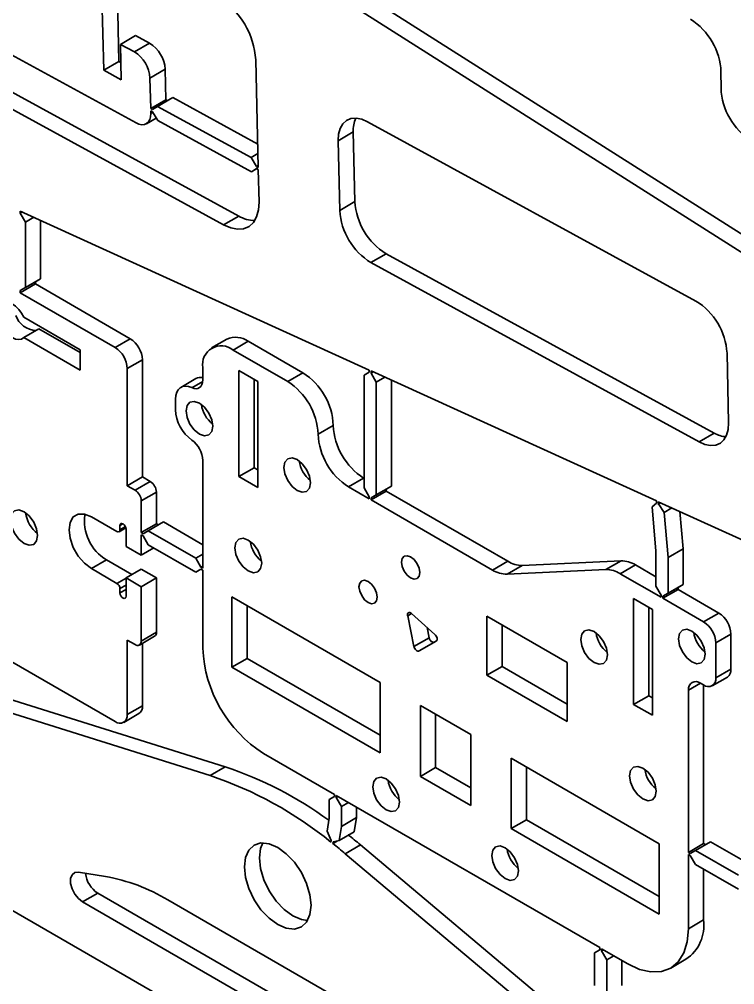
# Model space of a CAD drawing. Header units: millimetres. Extents: x 0 to 415, y 0 to 292.
# Drawn here: x 344.14 to 352.47, y 116.66 to 127.9 of the extents above; entities that cross this region are included whole.
import ezdxf

# ---------------------------------------------------------------- set-up
doc = ezdxf.new("R2010")
doc.units = ezdxf.units.MM

# ---------------------------------------------------------------- blocks, each defined once
blk = doc.blocks.new('SE87')
at = {"color": 7, "linetype": 'Continuous', "lineweight": 35}
for p, q in [((344.733, 117.898), (344.75, 117.942)), ((344.733, 117.842), (344.733, 117.898)), ((344.75, 117.942), (344.782, 117.967)), ((344.782, 117.967), (344.824, 117.971)), ((344.75, 117.779), (344.733, 117.842)), ((344.782, 117.717), (344.75, 117.779)), ((344.824, 117.664), (344.782, 117.717)), ((344.873, 117.626), (344.824, 117.664))]:
    blk.add_line(p, q, dxfattribs=at)
blk = doc.blocks.new('SE86')
blk.add_blockref('SE87', (0, 0))
blk = doc.blocks.new('SE147')
at = {"color": 7, "linetype": 'Continuous', "lineweight": 35}
for p, q in [((346.809, 118.23), (346.77, 118.144)), ((346.871, 118.287), (346.809, 118.23)), ((346.951, 118.312), (346.871, 118.287)), ((347.045, 118.303), (346.951, 118.312)), ((347.146, 118.26), (347.045, 118.303)), ((347.246, 118.187), (347.146, 118.26)), ((346.77, 118.144), (346.757, 118.036)), ((347.34, 118.088), (347.246, 118.187)), ((346.757, 118.036), (346.77, 117.912)), ((347.421, 117.97), (347.34, 118.088)), ((346.77, 117.912), (346.809, 117.781)), ((347.482, 117.841), (347.421, 117.97)), ((346.809, 117.781), (346.871, 117.652)), ((347.521, 117.71), (347.482, 117.841)), ((346.871, 117.652), (346.951, 117.534)), ((347.534, 117.587), (347.521, 117.71)), ((347.521, 117.478), (347.534, 117.587)), ((346.951, 117.534), (347.045, 117.435)), ((347.045, 117.435), (347.146, 117.362)), ((347.482, 117.392), (347.521, 117.478)), ((347.146, 117.362), (347.246, 117.319)), ((347.246, 117.319), (347.34, 117.31)), ((347.34, 117.31), (347.421, 117.335)), ((347.421, 117.335), (347.482, 117.392))]:
    blk.add_line(p, q, dxfattribs=at)
blk = doc.blocks.new('SE146')
blk.add_blockref('SE147', (0, 0))
blk = doc.blocks.new('SE307')
at = {"color": 7, "linetype": 'Continuous', "lineweight": 35}
for p, q in [((343.945, 124.605), (343.918, 124.588)), ((343.978, 124.61), (343.945, 124.605)), ((344.015, 124.604), (343.978, 124.61)), ((344.053, 124.587), (344.015, 124.604)), ((344.092, 124.56), (344.053, 124.587)), ((344.129, 124.523), (344.092, 124.56)), ((344.162, 124.48), (344.129, 124.523)), ((344.189, 124.432), (344.162, 124.48))]:
    blk.add_line(p, q, dxfattribs=at)
blk = doc.blocks.new('SE306')
blk.add_blockref('SE307', (0, 0))
blk = doc.blocks.new('SE309')
at = {"color": 7, "linetype": 'Continuous', "lineweight": 35}
for p, q in [((343.918, 124.351), (343.945, 124.303)), ((343.945, 124.303), (343.978, 124.259)), ((343.978, 124.259), (344.015, 124.223)), ((344.015, 124.223), (344.053, 124.195)), ((344.053, 124.195), (344.092, 124.178)), ((344.092, 124.178), (344.129, 124.172)), ((344.129, 124.172), (344.162, 124.178)), ((344.162, 124.178), (344.189, 124.195))]:
    blk.add_line(p, q, dxfattribs=at)
blk = doc.blocks.new('SE308')
blk.add_blockref('SE309', (0, 0))
blk = doc.blocks.new('SE311')
at = {"color": 7, "linetype": 'Continuous', "lineweight": 35}
for p, q in [((344.079, 122.178), (344.044, 122.138)), ((344.13, 122.188), (344.079, 122.178)), ((344.191, 122.167), (344.13, 122.188)), ((344.252, 122.118), (344.191, 122.167)), ((344.044, 122.138), (344.032, 122.075)), ((344.032, 122.075), (344.044, 121.997)), ((344.304, 122.048), (344.252, 122.118)), ((344.338, 121.968), (344.304, 122.048)), ((344.044, 121.997), (344.079, 121.918)), ((344.35, 121.891), (344.338, 121.968)), ((344.079, 121.918), (344.13, 121.848)), ((344.13, 121.848), (344.191, 121.799)), ((344.304, 121.788), (344.338, 121.828)), ((344.338, 121.828), (344.35, 121.891)), ((344.191, 121.799), (344.252, 121.778)), ((344.252, 121.778), (344.304, 121.788))]:
    blk.add_line(p, q, dxfattribs=at)
blk = doc.blocks.new('SE310')
blk.add_blockref('SE311', (0, 0))
blk = doc.blocks.new('SE351')
at = {"color": 7, "linetype": 'Continuous', "lineweight": 35}
for p, q in [((348.596, 121.623), (348.587, 121.581)), ((348.619, 121.65), (348.596, 121.623)), ((348.653, 121.656), (348.619, 121.65)), ((348.694, 121.642), (348.653, 121.656)), ((348.734, 121.61), (348.694, 121.642)), ((348.769, 121.563), (348.734, 121.61)), ((348.587, 121.581), (348.596, 121.53)), ((348.596, 121.53), (348.619, 121.477)), ((348.619, 121.477), (348.653, 121.43)), ((348.792, 121.51), (348.769, 121.563)), ((348.8, 121.459), (348.792, 121.51)), ((348.653, 121.43), (348.694, 121.397)), ((348.694, 121.397), (348.734, 121.383)), ((348.734, 121.383), (348.769, 121.39)), ((348.769, 121.39), (348.792, 121.416)), ((348.792, 121.416), (348.8, 121.459))]:
    blk.add_line(p, q, dxfattribs=at)
blk = doc.blocks.new('SE350')
blk.add_blockref('SE351', (0, 0))
blk = doc.blocks.new('SE353')
at = {"color": 7, "linetype": 'Continuous', "lineweight": 35}
for p, q in [((348.124, 121.364), (348.101, 121.337)), ((348.158, 121.371), (348.124, 121.364)), ((348.199, 121.356), (348.158, 121.371)), ((348.101, 121.337), (348.092, 121.295)), ((348.092, 121.295), (348.101, 121.244)), ((348.239, 121.324), (348.199, 121.356)), ((348.274, 121.277), (348.239, 121.324)), ((348.297, 121.224), (348.274, 121.277)), ((348.101, 121.244), (348.124, 121.191)), ((348.124, 121.191), (348.158, 121.144)), ((348.158, 121.144), (348.199, 121.112)), ((348.305, 121.173), (348.297, 121.224)), ((348.297, 121.131), (348.305, 121.173)), ((348.199, 121.112), (348.239, 121.097)), ((348.239, 121.097), (348.274, 121.104)), ((348.274, 121.104), (348.297, 121.131))]:
    blk.add_line(p, q, dxfattribs=at)
blk = doc.blocks.new('SE352')
blk.add_blockref('SE353', (0, 0))
blk = doc.blocks.new('SE355')
at = {"color": 7, "linetype": 'Continuous', "lineweight": 35}
for p, q in [((348.984, 120.731), (348.976, 120.74)), ((348.992, 120.72), (348.984, 120.731)), ((348.997, 120.709), (348.992, 120.72)), ((349.001, 120.697), (348.997, 120.709)), ((349.002, 120.686), (349.001, 120.697)), ((348.992, 120.663), (348.997, 120.668)), ((348.997, 120.668), (349.001, 120.676)), ((349.001, 120.676), (349.002, 120.686))]:
    blk.add_line(p, q, dxfattribs=at)
blk = doc.blocks.new('SE354')
blk.add_blockref('SE355', (0, 0))
blk = doc.blocks.new('SE357')
at = {"color": 7, "linetype": 'Continuous', "lineweight": 35}
for p, q in [((348.659, 120.979), (348.658, 120.969)), ((348.658, 120.969), (348.659, 120.957)), ((348.663, 120.986), (348.659, 120.979)), ((348.669, 120.992), (348.663, 120.986)), ((348.676, 120.994), (348.669, 120.992)), ((348.684, 120.993), (348.676, 120.994)), ((348.694, 120.989), (348.684, 120.993)), ((348.703, 120.982), (348.694, 120.989))]:
    blk.add_line(p, q, dxfattribs=at)
blk = doc.blocks.new('SE356')
blk.add_blockref('SE357', (0, 0))
blk = doc.blocks.new('SE359')
at = {"color": 7, "linetype": 'Continuous', "lineweight": 35}
for p, q in [((348.733, 120.6), (348.736, 120.588)), ((348.736, 120.588), (348.742, 120.576)), ((348.742, 120.576), (348.749, 120.565)), ((348.749, 120.565), (348.758, 120.556)), ((348.758, 120.556), (348.767, 120.55)), ((348.767, 120.55), (348.776, 120.546)), ((348.776, 120.546), (348.784, 120.545)), ((348.784, 120.545), (348.792, 120.547))]:
    blk.add_line(p, q, dxfattribs=at)
blk = doc.blocks.new('SE358')
blk.add_blockref('SE359', (0, 0))
blk = doc.blocks.new('SE361')
at = {"color": 7, "linetype": 'Continuous', "lineweight": 35}
for p, q in [((346.078, 123.341), (346.09, 123.403)), ((346.09, 123.403), (346.124, 123.442)), ((346.124, 123.442), (346.174, 123.452)), ((346.174, 123.452), (346.234, 123.431)), ((346.234, 123.431), (346.293, 123.383)), ((346.293, 123.383), (346.344, 123.315)), ((346.09, 123.266), (346.078, 123.341)), ((346.344, 123.315), (346.378, 123.237)), ((346.124, 123.188), (346.09, 123.266)), ((346.174, 123.12), (346.124, 123.188)), ((346.378, 123.237), (346.389, 123.162)), ((346.389, 123.162), (346.378, 123.1)), ((346.234, 123.072), (346.174, 123.12)), ((346.293, 123.051), (346.234, 123.072)), ((346.344, 123.061), (346.293, 123.051)), ((346.378, 123.1), (346.344, 123.061))]:
    blk.add_line(p, q, dxfattribs=at)
blk = doc.blocks.new('SE360')
blk.add_blockref('SE361', (0, 0))
blk = doc.blocks.new('SE363')
at = {"color": 7, "linetype": 'Continuous', "lineweight": 35}
for p, q in [((350.675, 120.682), (350.686, 120.744)), ((350.686, 120.744), (350.72, 120.783)), ((350.72, 120.783), (350.771, 120.793)), ((350.771, 120.793), (350.83, 120.772)), ((350.83, 120.772), (350.89, 120.724)), ((350.89, 120.724), (350.94, 120.656)), ((350.686, 120.607), (350.675, 120.682)), ((350.72, 120.529), (350.686, 120.607)), ((350.94, 120.656), (350.974, 120.578)), ((350.974, 120.578), (350.986, 120.503)), ((350.771, 120.461), (350.72, 120.529)), ((350.986, 120.503), (350.974, 120.441)), ((350.83, 120.413), (350.771, 120.461)), ((350.89, 120.392), (350.83, 120.413)), ((350.94, 120.402), (350.89, 120.392)), ((350.974, 120.441), (350.94, 120.402))]:
    blk.add_line(p, q, dxfattribs=at)
blk = doc.blocks.new('SE362')
blk.add_blockref('SE363', (0, 0))
blk = doc.blocks.new('SE365')
at = {"color": 7, "linetype": 'Continuous', "lineweight": 35}
for p, q in [((347.217, 122.684), (347.229, 122.746)), ((347.229, 122.746), (347.262, 122.785)), ((347.262, 122.785), (347.313, 122.795)), ((347.313, 122.795), (347.372, 122.774)), ((347.372, 122.774), (347.432, 122.726)), ((347.432, 122.726), (347.482, 122.658)), ((347.229, 122.608), (347.217, 122.684)), ((347.262, 122.531), (347.229, 122.608)), ((347.482, 122.658), (347.516, 122.58)), ((347.313, 122.463), (347.262, 122.531)), ((347.516, 122.58), (347.528, 122.504)), ((347.528, 122.504), (347.516, 122.443)), ((347.372, 122.415), (347.313, 122.463)), ((347.432, 122.394), (347.372, 122.415)), ((347.482, 122.404), (347.432, 122.394)), ((347.516, 122.443), (347.482, 122.404))]:
    blk.add_line(p, q, dxfattribs=at)
blk = doc.blocks.new('SE364')
blk.add_blockref('SE365', (0, 0))
blk = doc.blocks.new('SE367')
at = {"color": 7, "linetype": 'Continuous', "lineweight": 35}
for p, q in [((346.659, 121.809), (346.693, 121.848)), ((346.693, 121.848), (346.744, 121.858)), ((346.744, 121.858), (346.803, 121.837)), ((346.803, 121.837), (346.863, 121.789)), ((346.648, 121.747), (346.659, 121.809)), ((346.659, 121.671), (346.648, 121.747)), ((346.863, 121.789), (346.913, 121.721)), ((346.913, 121.721), (346.947, 121.643)), ((346.693, 121.594), (346.659, 121.671)), ((346.744, 121.526), (346.693, 121.594)), ((346.947, 121.643), (346.959, 121.567)), ((346.803, 121.478), (346.744, 121.526)), ((346.863, 121.457), (346.803, 121.478)), ((346.947, 121.505), (346.913, 121.467)), ((346.959, 121.567), (346.947, 121.505)), ((346.913, 121.467), (346.863, 121.457))]:
    blk.add_line(p, q, dxfattribs=at)
blk = doc.blocks.new('SE366')
blk.add_blockref('SE367', (0, 0))
blk = doc.blocks.new('SE369')
at = {"color": 7, "linetype": 'Continuous', "lineweight": 35}
for p, q in [((351.244, 119.094), (351.256, 119.156)), ((351.256, 119.156), (351.289, 119.194)), ((351.289, 119.194), (351.34, 119.204)), ((351.34, 119.204), (351.399, 119.184)), ((351.399, 119.184), (351.459, 119.135)), ((351.459, 119.135), (351.509, 119.067)), ((351.256, 119.018), (351.244, 119.094)), ((351.289, 118.94), (351.256, 119.018)), ((351.509, 119.067), (351.543, 118.99)), ((351.34, 118.872), (351.289, 118.94)), ((351.543, 118.99), (351.555, 118.914)), ((351.555, 118.914), (351.543, 118.852)), ((351.399, 118.824), (351.34, 118.872)), ((351.459, 118.804), (351.399, 118.824)), ((351.509, 118.813), (351.459, 118.804)), ((351.543, 118.852), (351.509, 118.813))]:
    blk.add_line(p, q, dxfattribs=at)
blk = doc.blocks.new('SE368')
blk.add_blockref('SE369', (0, 0))
blk = doc.blocks.new('SE371')
at = {"color": 7, "linetype": 'Continuous', "lineweight": 35}
for p, q in [((348.253, 118.967), (348.265, 119.029)), ((348.265, 119.029), (348.298, 119.068)), ((348.298, 119.068), (348.349, 119.077)), ((348.349, 119.077), (348.408, 119.057)), ((348.408, 119.057), (348.468, 119.009)), ((348.468, 119.009), (348.518, 118.941)), ((348.265, 118.891), (348.253, 118.967)), ((348.298, 118.814), (348.265, 118.891)), ((348.518, 118.941), (348.552, 118.863)), ((348.349, 118.745), (348.298, 118.814)), ((348.552, 118.863), (348.564, 118.787)), ((348.564, 118.787), (348.552, 118.725)), ((348.408, 118.697), (348.349, 118.745)), ((348.468, 118.677), (348.408, 118.697)), ((348.518, 118.687), (348.468, 118.677)), ((348.552, 118.725), (348.518, 118.687))]:
    blk.add_line(p, q, dxfattribs=at)
blk = doc.blocks.new('SE370')
blk.add_blockref('SE371', (0, 0))
blk = doc.blocks.new('SE373')
at = {"color": 7, "linetype": 'Continuous', "lineweight": 35}
for p, q in [((349.639, 118.167), (349.65, 118.229)), ((349.65, 118.229), (349.684, 118.267)), ((349.684, 118.267), (349.735, 118.277)), ((349.735, 118.277), (349.794, 118.257)), ((349.794, 118.257), (349.854, 118.209)), ((349.65, 118.091), (349.639, 118.167)), ((349.854, 118.209), (349.904, 118.14)), ((349.904, 118.14), (349.938, 118.063)), ((349.684, 118.013), (349.65, 118.091)), ((349.735, 117.945), (349.684, 118.013)), ((349.938, 118.063), (349.95, 117.987)), ((349.794, 117.897), (349.735, 117.945)), ((349.854, 117.877), (349.794, 117.897)), ((349.904, 117.886), (349.854, 117.877)), ((349.938, 117.925), (349.904, 117.886)), ((349.95, 117.987), (349.938, 117.925))]:
    blk.add_line(p, q, dxfattribs=at)
blk = doc.blocks.new('SE372')
blk.add_blockref('SE373', (0, 0))
blk = doc.blocks.new('SE375')
at = {"color": 7, "linetype": 'Continuous', "lineweight": 35}
for p, q in [((351.859, 120.789), (351.909, 120.799)), ((351.909, 120.799), (351.969, 120.778)), ((351.813, 120.688), (351.825, 120.75)), ((351.825, 120.612), (351.813, 120.688)), ((351.825, 120.75), (351.859, 120.789)), ((351.969, 120.778), (352.028, 120.73)), ((352.028, 120.73), (352.079, 120.662)), ((351.859, 120.535), (351.825, 120.612)), ((352.079, 120.662), (352.112, 120.584)), ((352.112, 120.584), (352.124, 120.508)), ((351.909, 120.467), (351.859, 120.535)), ((351.969, 120.419), (351.909, 120.467)), ((352.124, 120.508), (352.112, 120.447)), ((352.028, 120.398), (351.969, 120.419)), ((352.079, 120.408), (352.028, 120.398)), ((352.112, 120.447), (352.079, 120.408))]:
    blk.add_line(p, q, dxfattribs=at)
blk = doc.blocks.new('SE374')
blk.add_blockref('SE375', (0, 0))
blk = doc.blocks.new('SE409')
at = {"color": 7, "linetype": 'Continuous', "lineweight": 35}
for p, q in [((352.397, 123.201), (352.392, 123.124)), ((352.374, 123.058), (352.343, 123.004)), ((352.392, 123.124), (352.374, 123.058)), ((352.122, 122.951), (352.053, 122.981)), ((352.188, 122.938), (352.122, 122.951)), ((352.248, 122.943), (352.188, 122.938)), ((352.301, 122.965), (352.248, 122.943)), ((352.343, 123.004), (352.301, 122.965))]:
    blk.add_line(p, q, dxfattribs=at)
blk = doc.blocks.new('SE408')
blk.add_blockref('SE409', (0, 0))
blk = doc.blocks.new('SE411')
at = {"color": 7, "linetype": 'Continuous', "lineweight": 35}
for p, q in [((347.872, 126.63), (347.903, 126.684)), ((347.903, 126.684), (347.946, 126.723)), ((347.946, 126.723), (347.998, 126.745)), ((347.998, 126.745), (348.059, 126.75)), ((348.059, 126.75), (348.124, 126.737)), ((348.124, 126.737), (348.193, 126.707)), ((347.849, 126.487), (347.854, 126.564)), ((347.854, 126.564), (347.872, 126.63))]:
    blk.add_line(p, q, dxfattribs=at)
blk = doc.blocks.new('SE410')
blk.add_blockref('SE411', (0, 0))
blk = doc.blocks.new('SE427')
at = {"color": 7, "linetype": 'Continuous', "lineweight": 35}
for p, q in [((346.009, 123.611), (345.986, 123.588)), ((346.038, 123.625), (346.009, 123.611)), ((346.071, 123.629), (346.038, 123.625)), ((346.107, 123.625), (346.071, 123.629)), ((346.145, 123.612), (346.107, 123.625)), ((345.958, 123.521), (345.955, 123.478)), ((345.969, 123.558), (345.958, 123.521)), ((345.986, 123.588), (345.969, 123.558))]:
    blk.add_line(p, q, dxfattribs=at)
blk = doc.blocks.new('SE426')
blk.add_blockref('SE427', (0, 0))
blk = doc.blocks.new('SE429')
at = {"color": 7, "linetype": 'Continuous', "lineweight": 35}
for p, q in [((346.171, 123.603), (346.145, 123.612)), ((346.236, 123.612), (346.217, 123.603)), ((346.252, 123.627), (346.236, 123.612)), ((346.263, 123.647), (346.252, 123.627)), ((346.27, 123.672), (346.263, 123.647)), ((346.273, 123.701), (346.27, 123.672)), ((346.195, 123.6), (346.171, 123.603)), ((346.217, 123.603), (346.195, 123.6))]:
    blk.add_line(p, q, dxfattribs=at)
blk = doc.blocks.new('SE428')
blk.add_blockref('SE429', (0, 0))
blk = doc.blocks.new('SE433')
at = {"color": 7, "linetype": 'Continuous', "lineweight": 35}
for p, q in [((346.928, 125.772), (346.922, 125.68)), ((346.922, 125.68), (346.9, 125.6)), ((346.863, 125.535), (346.812, 125.489)), ((346.9, 125.6), (346.863, 125.535)), ((346.598, 125.472), (346.516, 125.507)), ((346.677, 125.456), (346.598, 125.472)), ((346.749, 125.462), (346.677, 125.456)), ((346.812, 125.489), (346.749, 125.462))]:
    blk.add_line(p, q, dxfattribs=at)
blk = doc.blocks.new('SE432')
blk.add_blockref('SE433', (0, 0))
blk = doc.blocks.new('SE435')
at = {"color": 7, "linetype": 'Continuous', "lineweight": 35}
for p, q in [((345.656, 126.732), (345.665, 126.765)), ((345.665, 126.765), (345.668, 126.804)), ((345.496, 126.693), (345.53, 126.679)), ((345.53, 126.679), (345.563, 126.672)), ((345.563, 126.672), (345.593, 126.675)), ((345.593, 126.675), (345.619, 126.686)), ((345.619, 126.686), (345.641, 126.705)), ((345.641, 126.705), (345.656, 126.732))]:
    blk.add_line(p, q, dxfattribs=at)
blk = doc.blocks.new('SE434')
blk.add_blockref('SE435', (0, 0))
blk = doc.blocks.new('SE461')
at = {"color": 7, "linetype": 'Continuous', "lineweight": 35}
for p, q in [((351.916, 117.162), (351.93, 117.314)), ((351.876, 117.032), (351.916, 117.162)), ((351.81, 116.929), (351.876, 117.032)), ((351.223, 116.905), (351.36, 116.841)), ((351.723, 116.856), (351.81, 116.929)), ((351.36, 116.841), (351.493, 116.811)), ((351.493, 116.811), (351.615, 116.816)), ((351.615, 116.816), (351.723, 116.856))]:
    blk.add_line(p, q, dxfattribs=at)
blk = doc.blocks.new('SE460')
blk.add_blockref('SE461', (0, 0))
blk = doc.blocks.new('SE555')
at = {"color": 7, "linetype": 'Continuous', "lineweight": 35}
for p, q in [((345.311, 122.021), (345.308, 122.007)), ((345.319, 122.03), (345.311, 122.021)), ((345.33, 122.032), (345.319, 122.03)), ((345.344, 122.028), (345.33, 122.032)), ((345.357, 122.017), (345.344, 122.028)), ((345.369, 122.001), (345.357, 122.017)), ((345.377, 121.984), (345.369, 122.001)), ((345.379, 121.967), (345.377, 121.984))]:
    blk.add_line(p, q, dxfattribs=at)
blk = doc.blocks.new('SE554')
blk.add_blockref('SE555', (0, 0))
blk = doc.blocks.new('SE557')
at = {"color": 7, "linetype": 'Continuous', "lineweight": 35}
for p, q in [((344.727, 122.044), (344.715, 121.958)), ((344.764, 122.107), (344.727, 122.044)), ((344.822, 122.14), (344.764, 122.107)), ((344.895, 122.141), (344.822, 122.14)), ((344.976, 122.109), (344.895, 122.141)), ((344.715, 121.958), (344.727, 121.858)), ((344.727, 121.858), (344.764, 121.752)), ((344.764, 121.752), (344.822, 121.652)), ((344.822, 121.652), (344.895, 121.567)), ((344.895, 121.567), (344.976, 121.505))]:
    blk.add_line(p, q, dxfattribs=at)
blk = doc.blocks.new('SE556')
blk.add_blockref('SE557', (0, 0))
blk = doc.blocks.new('SE559')
at = {"color": 7, "linetype": 'Continuous', "lineweight": 35}
for p, q in [((345.308, 121.223), (345.311, 121.206)), ((345.311, 121.206), (345.319, 121.189)), ((345.319, 121.189), (345.33, 121.173)), ((345.33, 121.173), (345.344, 121.162)), ((345.344, 121.162), (345.357, 121.158)), ((345.357, 121.158), (345.369, 121.16)), ((345.369, 121.16), (345.377, 121.169)), ((345.377, 121.169), (345.379, 121.183))]:
    blk.add_line(p, q, dxfattribs=at)
blk = doc.blocks.new('SE558')
blk.add_blockref('SE559', (0, 0))
blk = doc.blocks.new('SE653')
at = {"color": 7, "linetype": 'Continuous', "lineweight": 35}
for p, q in [((348.913, 120.69), (348.909, 120.702)), ((348.919, 120.678), (348.913, 120.69)), ((348.926, 120.667), (348.919, 120.678)), ((348.934, 120.658), (348.926, 120.667)), ((348.944, 120.652), (348.934, 120.658)), ((348.953, 120.648), (348.944, 120.652)), ((348.961, 120.647), (348.953, 120.648)), ((348.968, 120.649), (348.961, 120.647))]:
    blk.add_line(p, q, dxfattribs=at)
blk = doc.blocks.new('SE652')
blk.add_blockref('SE653', (0, 0))
blk = doc.blocks.new('SE661')
at = {"color": 7, "linetype": 'Continuous', "lineweight": 35}
for p, q in [((346.947, 118.246), (346.933, 118.138)), ((346.974, 118.313), (346.947, 118.246)), ((346.933, 118.138), (346.947, 118.014)), ((346.947, 118.014), (346.986, 117.883)), ((346.986, 117.883), (347.047, 117.754)), ((347.047, 117.754), (347.128, 117.636)), ((347.128, 117.636), (347.222, 117.537)), ((347.222, 117.537), (347.322, 117.464)), ((347.322, 117.464), (347.423, 117.421)), ((347.423, 117.421), (347.494, 117.411))]:
    blk.add_line(p, q, dxfattribs=at)
blk = doc.blocks.new('SE660')
blk.add_blockref('SE661', (0, 0))

msp = doc.modelspace()

# ---------------------------------------------------------------- linework, layer by layer
at = {"color": 7, "linetype": 'Continuous', "lineweight": 35}
for p, q in [((337.5049, 130.6263), (346.6923, 125.6092)), ((337.3281, 130.5243), (346.5155, 125.5072)), ((353.4755, 124.8088), (345.8653, 129.6394)), ((353.5356, 124.5564), (345.6885, 129.5374)), ((345.2956, 127.4098), (345.2679, 128.6093)), ((345.1188, 127.3078), (345.0911, 128.5073)), ((343.1718, 127.9626), (345.4959, 126.6934)), ((345.3143, 127.6078), (345.4911, 127.7098)), ((345.6536, 127.6211), (345.4911, 127.7098)), ((345.3143, 127.6078), (345.3238, 127.1958)), ((345.4769, 127.519), (345.3143, 127.6078)), ((345.4769, 127.519), (345.6536, 127.6211)), ((345.1188, 127.3078), (345.2956, 127.4098)), ((345.3191, 127.3969), (345.2956, 127.4098)), ((345.6583, 127.2157), (345.8351, 127.3178)), ((345.8433, 126.9621), (345.8351, 127.3178)), ((346.9189, 126.1762), (346.89, 127.4265)), ((345.3238, 127.1958), (345.1188, 127.3078)), ((345.6666, 126.8601), (345.6583, 127.2157)), ((352.3085, 127.096), (352.3084, 127.2872)), ((345.923, 126.9881), (345.7462, 126.886)), ((346.9126, 126.4477), (345.923, 126.9881)), ((345.8433, 126.9621), (345.6666, 126.8601)), ((345.7462, 126.886), (345.6878, 126.8485)), ((345.7462, 126.886), (346.8359, 126.2909)), ((345.8433, 126.9621), (345.8612, 126.9524)), ((345.6666, 126.8601), (345.6878, 126.8485)), ((345.6671, 126.8353), (345.6883, 126.8237)), ((345.6679, 126.8037), (345.6671, 126.8353)), ((345.6679, 126.8037), (345.692, 126.8176)), ((345.6883, 126.8237), (345.75, 126.7206)), ((345.6161, 126.6837), (345.732, 126.7506)), ((345.75, 126.7206), (346.8398, 126.1255)), ((352.0156, 124.6199), (348.193, 126.7074)), ((348.026, 126.5888), (347.8492, 126.4867)), ((348.026, 126.5888), (348.0447, 125.7768)), ((347.8492, 126.4867), (347.8679, 125.6747)), ((346.8359, 126.2909), (346.9151, 126.3367)), ((346.8976, 126.1878), (346.8359, 126.2909)), ((346.8976, 126.1878), (346.9183, 126.1997)), ((346.8398, 126.1255), (346.8982, 126.163)), ((346.9016, 126.1612), (346.8398, 126.1255)), ((346.8976, 126.1878), (346.9189, 126.1762)), ((346.8982, 126.163), (346.9194, 126.1514)), ((346.9282, 125.7719), (346.9194, 126.1514)), ((347.8679, 125.6747), (348.0447, 125.7768)), ((344.1467, 125.6421), (344.1467, 125.6679)), ((344.1467, 125.6679), (348.2125, 123.8167)), ((344.1467, 125.6421), (344.1717, 125.6566)), ((344.2068, 125.538), (344.1467, 125.6421)), ((344.3061, 125.5954), (344.2068, 125.538)), ((344.2068, 125.538), (344.2068, 124.7763)), ((344.3836, 124.8784), (344.3836, 125.5601)), ((346.5155, 125.5072), (346.6923, 125.6092)), ((348.4077, 125.1701), (348.2309, 125.0681)), ((348.4077, 125.1701), (352.2302, 123.0827)), ((348.2309, 125.0681), (352.0534, 122.9807)), ((344.3235, 124.8437), (344.1467, 124.7416)), ((344.2068, 124.7763), (344.3836, 124.8784)), ((344.3836, 124.8784), (344.3235, 124.8437)), ((344.3235, 124.8192), (344.3235, 124.8437)), ((344.1467, 124.7171), (344.3235, 124.8192)), ((344.1467, 124.7416), (344.2068, 124.7763)), ((344.1467, 124.7171), (344.1467, 124.7416)), ((344.3235, 124.8192), (345.4287, 124.1812)), ((345.2519, 124.0791), (344.1467, 124.7171)), ((344.8453, 124.0525), (344.1886, 124.4317)), ((344.3654, 124.2969), (344.1886, 124.1949)), ((344.3654, 124.2969), (344.8453, 124.0198)), ((344.8453, 123.8157), (344.1886, 124.1949)), ((345.2519, 124.0791), (345.4287, 124.1812)), ((346.5531, 124.1765), (346.3763, 124.0744)), ((346.8031, 124.1517), (346.6263, 124.0497)), ((347.4395, 123.7843), (346.8031, 124.1517)), ((344.8453, 123.8157), (344.8453, 124.0525)), ((347.2627, 123.6823), (346.6263, 124.0497)), ((352.3973, 123.2013), (352.3786, 124.0133)), ((345.5701, 123.9362), (345.3933, 123.8342)), ((345.3933, 122.4705), (345.3933, 123.8342)), ((345.5701, 122.5726), (345.5701, 123.9362)), ((346.2728, 123.8455), (346.2728, 123.7005)), ((346.6935, 123.8108), (346.6935, 122.5778)), ((346.9127, 123.6843), (346.6935, 123.8108)), ((347.2627, 123.6823), (347.4395, 123.7843)), ((348.2125, 123.7935), (348.1524, 123.7588)), ((348.1524, 123.7588), (348.1524, 122.4461)), ((348.2125, 123.7935), (348.2125, 123.8167)), ((348.2337, 123.8071), (351.5564, 122.2942)), ((348.2337, 123.7813), (348.2337, 123.8071)), ((348.2337, 123.7813), (348.2587, 123.7957)), ((348.2938, 123.6772), (348.2337, 123.7813)), ((348.3931, 123.7345), (348.2938, 123.6772)), ((346.1935, 123.7174), (346.0167, 123.6154)), ((346.1455, 123.6115), (346.2721, 123.6846)), ((346.8703, 123.7088), (346.8703, 122.6799)), ((346.9127, 122.4513), (346.9127, 123.6843)), ((348.2938, 123.6772), (348.2938, 122.3644)), ((348.4706, 122.4665), (348.4706, 123.6992)), ((345.9546, 123.478), (345.9546, 123.3555)), ((347.7931, 123.1719), (347.6163, 123.0699)), ((352.0534, 122.9807), (352.2302, 123.0827)), ((346.2728, 122.7656), (346.2728, 121.5106)), ((346.8703, 122.6799), (346.6935, 122.5778)), ((346.8703, 122.6799), (346.9127, 122.6554)), ((345.5701, 122.5726), (345.3933, 122.4705)), ((345.4853, 122.4175), (345.662, 122.5195)), ((345.5701, 122.5726), (345.662, 122.5195)), ((346.6935, 122.5778), (346.9127, 122.4513)), ((348.1466, 122.5596), (347.9698, 122.4575)), ((348.1524, 122.5563), (348.1466, 122.5596)), ((345.3933, 122.4705), (345.4853, 122.4175)), ((345.7327, 122.397), (345.556, 122.295)), ((345.7327, 122.0265), (345.7327, 122.397)), ((348.2125, 122.3175), (347.9698, 122.4575)), ((348.1524, 122.4461), (348.2125, 122.342)), ((348.4105, 122.4318), (348.2337, 122.3297)), ((348.2337, 122.3052), (348.4105, 122.4073)), ((348.2938, 122.3644), (348.4706, 122.4665)), ((348.4706, 122.4665), (348.4105, 122.4318)), ((348.4105, 122.4073), (348.4105, 122.4318)), ((349.8249, 121.5907), (348.4105, 122.4073)), ((345.556, 121.9244), (345.556, 122.295)), ((348.2125, 122.3175), (348.2125, 122.342)), ((348.2337, 122.3297), (348.2938, 122.3644)), ((348.2337, 122.3052), (348.2337, 122.3297)), ((349.6482, 121.4886), (348.2337, 122.3052)), ((351.5586, 122.2685), (351.5052, 122.2231)), ((351.5586, 122.2685), (351.5564, 122.2942)), ((351.5775, 122.2846), (354.1975, 121.0917)), ((351.5797, 122.259), (351.5775, 122.2846)), ((351.5797, 122.259), (351.6036, 122.2727)), ((351.5797, 122.259), (351.6036, 122.2727)), ((351.5052, 122.2231), (351.5501, 121.7079)), ((351.6458, 122.1591), (351.5797, 122.259)), ((351.7372, 122.2119), (351.6458, 122.1591)), ((351.6458, 122.1591), (351.6915, 121.6349)), ((351.8683, 121.737), (351.8306, 122.1694)), ((345.2731, 121.9379), (344.9761, 122.1094)), ((345.8141, 122.049), (345.6373, 121.9469)), ((345.8141, 122.049), (346.2728, 121.7842)), ((345.2981, 121.9355), (345.3772, 121.9811)), ((345.3085, 122.0073), (345.3438, 122.0277)), ((345.3085, 122.0073), (345.3085, 121.9583)), ((345.3085, 121.9583), (345.3721, 121.9951)), ((345.3792, 121.9665), (345.3792, 121.7642)), ((345.7327, 122.0265), (345.556, 121.9244)), ((345.5772, 121.9122), (345.556, 121.9244)), ((345.6373, 121.9469), (345.5772, 121.9122)), ((346.1915, 121.627), (345.6373, 121.9469)), ((345.754, 122.0143), (345.7327, 122.0265)), ((345.5772, 121.8877), (345.556, 121.8999)), ((345.556, 121.6622), (345.556, 121.8999)), ((345.5772, 121.8877), (345.6373, 121.7836)), ((345.3792, 121.7642), (345.556, 121.6622)), ((345.7018, 121.7464), (345.556, 121.6622)), ((346.1915, 121.4637), (345.6373, 121.7836)), ((351.5501, 121.7079), (351.5501, 121.3011)), ((351.8683, 121.737), (351.6915, 121.6349)), ((351.8683, 121.3215), (351.8683, 121.737)), ((345.1529, 121.6072), (344.9761, 121.5051)), ((345.1529, 121.6072), (345.4483, 121.4367)), ((346.1915, 121.627), (346.2728, 121.6739)), ((346.2516, 121.5229), (346.1915, 121.627)), ((349.6482, 121.4886), (349.8249, 121.5907)), ((351.1438, 121.5967), (349.9931, 121.5428)), ((350.9671, 121.4947), (351.1438, 121.5967)), ((351.6915, 121.6349), (351.6915, 121.2195)), ((345.2731, 121.3337), (344.9761, 121.5051)), ((345.556, 121.4988), (345.3792, 121.3968)), ((345.7327, 121.3968), (345.556, 121.4988)), ((346.1915, 121.4637), (346.2516, 121.4984)), ((346.2516, 121.4984), (346.1915, 121.4637)), ((346.2728, 121.5351), (346.2516, 121.5229)), ((346.2728, 121.5106), (346.2516, 121.5229)), ((346.2728, 121.4861), (346.2516, 121.4984)), ((346.2728, 121.4861), (346.2728, 120.5793)), ((349.9931, 121.5428), (349.8163, 121.4407)), ((350.9671, 121.4947), (349.8163, 121.4407)), ((351.312, 121.5488), (351.1352, 121.4467)), ((351.5501, 121.4113), (351.312, 121.5488)), ((345.3792, 121.3949), (345.2731, 121.3337)), ((345.3792, 121.3968), (345.3792, 121.1826)), ((345.3792, 121.3968), (345.556, 121.2947)), ((345.7327, 121.3968), (345.556, 121.2947)), ((345.7327, 120.764), (345.7327, 121.3968)), ((351.6102, 121.1725), (351.1352, 121.4467)), ((345.3085, 121.2724), (345.3792, 121.3133)), ((345.3085, 121.2724), (345.3085, 121.2235)), ((345.3085, 121.2235), (345.3792, 121.2643)), ((345.556, 120.6619), (345.556, 121.2947)), ((351.5501, 121.3011), (351.6102, 121.197)), ((351.6314, 121.1848), (351.8082, 121.2868)), ((351.6314, 121.1603), (351.8082, 121.2623)), ((351.6915, 121.2195), (351.8683, 121.3215)), ((351.8683, 121.3215), (351.8082, 121.2868)), ((351.8082, 121.2623), (351.8082, 121.2868)), ((352.2832, 120.9881), (351.8082, 121.2623)), ((346.6122, 121.1754), (346.6122, 120.3589)), ((348.3375, 120.1794), (346.6122, 121.1754)), ((351.5089, 121.031), (351.2897, 121.1575)), ((351.2897, 121.1575), (351.2897, 119.9245)), ((351.6102, 121.1725), (351.6102, 121.197)), ((351.6314, 121.1848), (351.6915, 121.2195)), ((351.6314, 121.1603), (351.6314, 121.1848)), ((352.1064, 120.8861), (351.6314, 121.1603)), ((342.9892, 121.0316), (345.2519, 119.7253)), ((346.789, 121.0734), (346.789, 120.4609)), ((351.4665, 121.0554), (351.4665, 120.0266)), ((351.5089, 119.798), (351.5089, 121.031)), ((348.6594, 120.9574), (348.7027, 120.9824)), ((348.6594, 120.9574), (348.7326, 120.5997)), ((348.9759, 120.7402), (348.7027, 120.9824)), ((349.582, 120.2636), (349.582, 120.952)), ((349.582, 120.952), (350.5154, 120.4131)), ((352.1064, 120.8861), (352.2832, 120.9881)), ((348.9094, 120.7017), (348.885, 120.8208)), ((349.7588, 120.3657), (349.7588, 120.8499)), ((341.7343, 120.7033), (346.5349, 119.1984)), ((345.5353, 120.6161), (345.712, 120.7182)), ((345.556, 120.6619), (345.7327, 120.764)), ((348.7326, 120.5997), (348.9094, 120.7017)), ((352.4246, 120.7432), (352.2478, 120.6411)), ((352.4246, 120.3349), (352.4246, 120.7432)), ((341.5575, 120.6013), (346.3582, 119.0963)), ((345.3933, 120.6741), (345.4853, 120.6211)), ((345.3933, 119.807), (345.3933, 120.6741)), ((345.5701, 119.909), (345.5701, 120.6363)), ((348.7917, 120.5472), (348.9917, 120.6627)), ((352.2478, 120.2329), (352.2478, 120.6411)), ((346.789, 120.4609), (346.6122, 120.3589)), ((346.6122, 120.3589), (348.3375, 119.3629)), ((346.789, 120.4609), (348.3375, 119.567)), ((349.582, 120.2636), (349.7588, 120.3657)), ((350.5154, 119.9289), (349.7588, 120.3657)), ((350.5154, 120.4131), (350.5154, 119.7248)), ((350.5154, 119.7248), (349.582, 120.2636)), ((352.2064, 120.1413), (352.3832, 120.2433)), ((352.2478, 120.2329), (352.4246, 120.3349)), ((348.3375, 119.3629), (348.3375, 120.1794)), ((352.0711, 120.1716), (351.9296, 120.0899)), ((352.071, 120.1716), (352.1064, 120.1512)), ((352.1064, 118.3048), (352.1064, 120.1512)), ((351.4665, 120.0266), (351.2897, 119.9245)), ((351.4665, 120.0266), (351.5089, 120.0021)), ((351.9296, 118.2027), (351.9296, 120.0899)), ((345.3933, 119.807), (345.5701, 119.909)), ((349.3947, 119.5732), (348.8078, 119.912)), ((348.8078, 119.912), (348.8078, 119.0873)), ((351.2897, 119.9245), (351.5089, 119.798)), ((345.3519, 119.7154), (345.5287, 119.8175)), ((348.9845, 119.81), (348.9845, 119.1894)), ((349.3947, 118.7485), (349.3947, 119.5732)), ((346.9799, 119.3546), (347.8055, 118.8779)), ((351.5902, 118.3017), (349.8649, 119.2977)), ((349.8649, 119.2977), (349.8649, 118.4811)), ((346.3582, 119.0963), (346.5349, 119.1984)), ((348.9845, 119.1894), (348.8078, 119.0873)), ((348.9845, 119.1894), (349.3947, 118.9526)), ((350.0417, 119.1956), (350.0417, 118.5832)), ((348.8078, 119.0873), (349.3947, 118.7485)), ((347.8055, 118.8535), (347.7454, 118.8187)), ((347.7454, 118.8187), (347.7454, 118.6013)), ((347.8055, 118.8779), (347.8055, 118.8535)), ((347.8267, 118.8657), (350.8959, 117.0939)), ((347.8267, 118.8657), (347.8267, 118.8412)), ((347.8267, 118.8412), (347.8479, 118.8535)), ((347.8868, 118.7371), (347.8267, 118.8412)), ((347.9682, 118.7841), (347.8868, 118.7371)), ((347.8868, 118.7371), (347.8868, 118.5055)), ((348.0636, 118.6076), (348.0636, 118.729)), ((347.7454, 118.6013), (347.7202, 118.4484)), ((348.0636, 118.6076), (347.8868, 118.5055)), ((348.0363, 118.4421), (348.0636, 118.6076)), ((350.0417, 118.5832), (349.8649, 118.4811)), ((350.0417, 118.5832), (351.5902, 117.6892)), ((347.7202, 118.4484), (347.7691, 118.34)), ((347.8868, 118.5055), (347.8596, 118.3401)), ((347.8596, 118.3401), (348.0363, 118.4421)), ((349.8649, 118.4811), (351.5902, 117.4851)), ((347.7691, 118.34), (347.7663, 118.3226)), ((347.7871, 118.3062), (347.8364, 118.3346)), ((347.79, 118.3237), (347.8596, 118.3401)), ((352.1877, 118.3272), (352.0109, 118.2252)), ((352.1877, 118.3272), (352.5919, 118.0939)), ((347.79, 118.3237), (347.7871, 118.3062)), ((348.1097, 118.2893), (347.9329, 118.1872)), ((348.1097, 118.2893), (350.7036, 116.1076)), ((351.5902, 117.4851), (351.5902, 118.3017)), ((352.1064, 118.3048), (351.9296, 118.2027)), ((352.0109, 118.2252), (351.9508, 118.1905)), ((352.5106, 117.9367), (352.0109, 118.2252)), ((352.1276, 118.2925), (352.1064, 118.3048)), ((347.9329, 118.1872), (350.7118, 115.85)), ((351.9508, 118.1905), (351.9296, 118.2027)), ((351.9508, 118.166), (351.9296, 118.1782)), ((351.9296, 117.3137), (351.9296, 118.1782)), ((351.9508, 118.166), (352.0109, 118.0619)), ((351.205, 113.3991), (343.0861, 118.086)), ((352.5106, 117.7734), (352.0109, 118.0619)), ((352.1064, 117.4157), (352.1064, 118.0068)), ((345.1398, 117.9214), (344.8242, 117.971)), ((345.0493, 117.7284), (344.8725, 117.6263)), ((345.0493, 117.7284), (349.5555, 115.127)), ((344.8725, 117.6263), (349.4186, 115.0019)), ((348.4257, 116.1723), (345.8654, 117.6503)), ((351.9296, 117.3137), (352.1064, 117.4157)), ((350.8959, 117.0939), (350.8959, 117.0694)), ((350.8959, 117.0694), (350.8358, 117.0347)), ((350.8358, 117.0347), (350.8358, 116.6538)), ((350.9171, 117.0817), (351.2225, 116.9054)), ((350.9171, 117.0817), (350.9171, 117.0572)), ((350.9383, 117.0694), (350.9171, 117.0572)), ((350.9772, 116.9531), (350.9171, 117.0572)), ((351.0585, 117), (350.9772, 116.9531)), ((350.9772, 116.9531), (350.9772, 116.5525)), ((351.154, 116.6545), (351.154, 116.9449)), ((351.7225, 116.8558), (351.8993, 116.9579))]:
    msp.add_line(p, q, dxfattribs=at)
for centre, radius, start, end in [((345.9703, 127.3705), 0.9214, 3.4856, 58.30227), ((351.5408, 127.252), 0.7684, 2.62211, 57.41117), ((345.4519, 127.2944), 0.3839, 3.4856, 58.30227), ((345.2751, 127.1924), 0.3839, 3.4856, 58.30227), ((353.0761, 127.1312), 0.7684, 182.62211, 237.41117), ((348.3538, 126.6088), 0.3284, 154.5749, 183.49637), ((348.8111, 125.8234), 0.7679, 183.4856, 238.30227), ((348.6344, 125.7214), 0.7679, 183.4856, 238.30227), ((346.8769, 125.9161), 0.3581, 238.97424, 270.35442), ((351.6121, 123.9666), 0.7679, 3.4856, 58.30227), ((344.3387, 124.5352), 0.2573, 198.62733, 268.65131), ((345.2631, 123.9222), 0.3074, 2.60548, 57.39452), ((346.6566, 123.9473), 0.2515, 54.38242, 114.30712), ((345.0863, 123.8202), 0.3074, 2.60548, 57.39452), ((346.4883, 123.8804), 0.2184, 50.79671, 189.21404), ((346.2496, 123.6143), 0.1174, 78.6136, 118.54235), ((347.0254, 123.137), 0.7684, 2.60548, 57.39452), ((346.8487, 123.035), 0.7684, 2.60548, 57.39452), ((346.6034, 123.4648), 0.3501, 188.02673, 231.96789), ((346.4207, 123.3785), 0.4667, 182.82218, 233.86229), ((348.5607, 123.2069), 0.7684, 182.60548, 237.39452), ((348.3839, 123.1048), 0.7684, 182.60548, 237.39452), ((352.3878, 123.3486), 0.3091, 239.33584, 265.96819), ((345.962, 122.7503), 0.3112, 2.82218, 53.86229), ((347.7419, 122.8076), 0.3501, 188.02673, 231.96789), ((345.5792, 122.3901), 0.1537, 2.60548, 57.39452), ((345.4025, 122.288), 0.1537, 2.60548, 57.39452), ((344.5632, 122.1977), 0.3558, 186.96185, 233.03277), ((345.4172, 122.0571), 0.5218, 170.87844, 239.57008), ((345.2869, 121.9549), 0.0218, 230.79355, 9.19403), ((347.1727, 121.8705), 0.3501, 188.02673, 231.96789), ((349.9917, 121.8568), 0.314, 237.92132, 270.24635), ((351.1452, 121.2827), 0.314, 57.92132, 90.24635), ((349.8149, 121.7547), 0.314, 237.92132, 270.24635), ((350.9684, 121.1807), 0.314, 57.92132, 90.24635), ((345.2317, 121.269), 0.0768, 2.5971, 57.39518), ((352.1176, 120.7292), 0.3074, 2.60548, 57.39452), ((351.9408, 120.6271), 0.3074, 2.60548, 57.39452), ((345.6852, 120.7579), 0.048, 304.05635, 7.25583), ((351.1996, 120.8059), 0.3501, 188.02673, 231.96789), ((352.3381, 120.8116), 0.3501, 188.02673, 231.96789), ((345.5129, 120.6549), 0.0437, 230.79671, 9.21404), ((347.808, 120.6492), 1.5368, 182.60548, 237.39452), ((352.3295, 120.3228), 0.0959, 304.05635, 7.25583), ((352.0158, 120.1039), 0.0873, 50.79671, 189.21404), ((352.1616, 120.2189), 0.0873, 230.79671, 9.21404), ((345.475, 119.8969), 0.0959, 304.05635, 7.25583), ((345.3071, 119.793), 0.0873, 230.79671, 9.21404), ((345.1457, 115.0269), 4.3967, 53.82022, 71.58099), ((351.7689, 119.2172), 0.3501, 188.02673, 231.96789), ((344.9184, 114.8082), 4.5234, 50.98104, 71.44091), ((348.7778, 119.0904), 0.3501, 188.02673, 231.96789), ((344.1314, 113.5605), 6.1797, 49.9263, 51.67069), ((343.9546, 113.4584), 6.1797, 49.9263, 51.67069), ((350.1637, 118.2903), 0.3501, 188.02673, 231.96789), ((345.2135, 117.9871), 0.3064, 185.48725, 237.59686), ((344.7687, 115.8219), 2.132, 59.04537, 79.97603), ((351.6307, 117.3552), 0.4795, 304.05635, 7.25583)]:
    msp.add_arc(centre, radius, start, end, dxfattribs=at)
msp.add_point((351.5797, 122.259), dxfattribs=at)

# ---------------------------------------------------------------- block references
for name in ['SE434', 'SE410', 'SE432', 'SE306', 'SE308', 'SE426', 'SE428', 'SE360', 'SE408', 'SE364', 'SE310', 'SE556', 'SE554', 'SE366', 'SE350', 'SE352', 'SE558', 'SE356', 'SE374', 'SE652', 'SE354', 'SE362', 'SE358', 'SE368', 'SE370', 'SE146', 'SE660', 'SE372', 'SE86', 'SE460']:
    msp.add_blockref(name, (0, 0))

doc.saveas('drawing.dxf')
